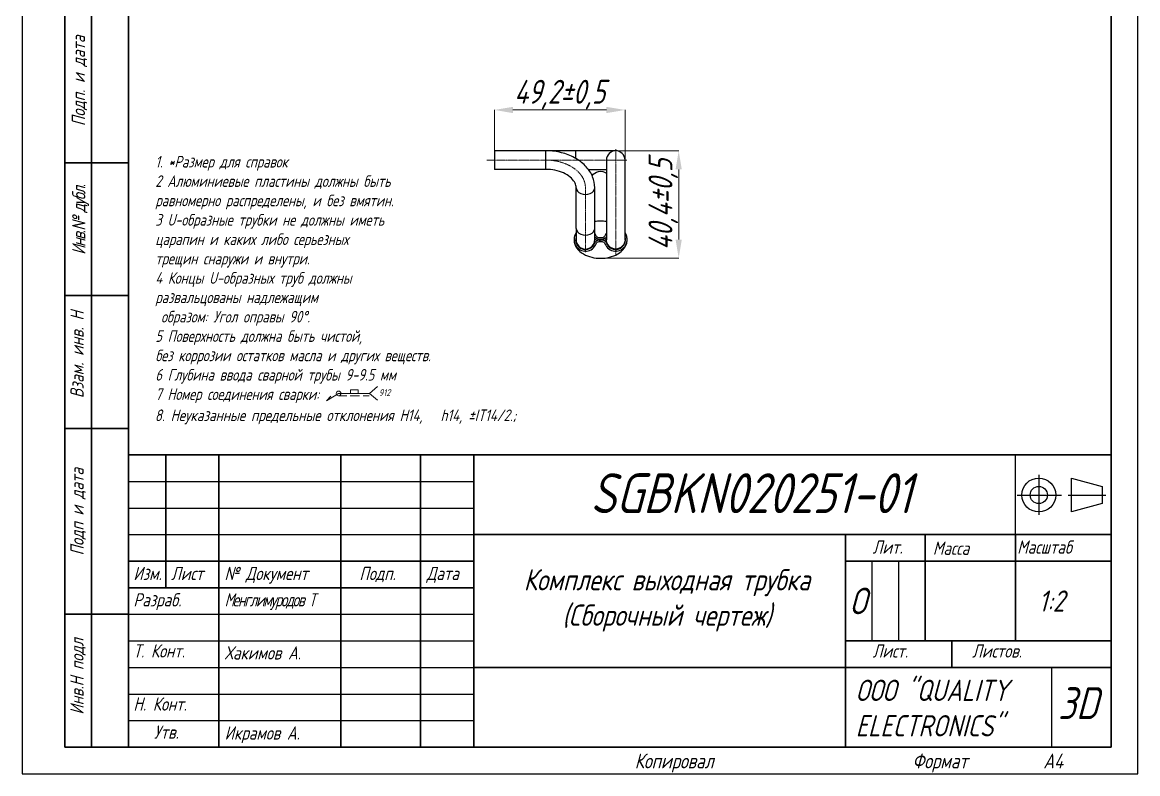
# Model space of a CAD drawing. Header units: millimetres. Extents: x 937859 to 970574, y 987894 to 996517.
# Drawn here: x 969859 to 970279, y 994044 to 994326.9 of the extents above; entities that cross this region are included whole.
import ezdxf

# ---------------------------------------------------------------- set-up
doc = ezdxf.new("R2010")
doc.units = ezdxf.units.MM
doc.header["$LTSCALE"] = 0.5
doc.linetypes.add('CENTER', pattern=[0.6, 0.375, -0.075, 0.075, -0.075])
for name, color, linetype, lineweight in [('0.25-STAMP', 7, 'Continuous', 25), ('0.3-STAMP', 7, 'Continuous', 30), ('MD_Visible', 7, 'Continuous', 25), ('MD_Visible Narrow', 7, 'Continuous', 25)]:
    doc.layers.add(name, color=color, linetype=linetype, lineweight=lineweight)
for name, color, linetype in [('DIMENSION', 1, 'Continuous'), ('Razmer', 7, 'Continuous'), ('Системный слой', 7, 'Continuous')]:
    doc.layers.add(name, color=color, linetype=linetype)
doc.styles.add('A1', font='GOST_A.TTF', dxfattribs={"width": 0.955, "oblique": 15, "height": 9})
doc.styles.add('A4x2', font='GOST_A.TTF', dxfattribs={"width": 0.955, "oblique": 15, "height": 5.5})
doc.styles.add('GOST type A', font='GOST_A.TTF', dxfattribs={"oblique": 15, "height": 4})
doc.styles.add('KTEXTSTYLE', font='GOST_A.TTF', dxfattribs={"width": 0.96, "oblique": 15, "height": 8})
doc.styles.get("Standard").update_dxf_attribs({"font": 'GOST_A.TTF', "oblique": 15})
doc.dimstyles.new('A1', dxfattribs={"dimtxt": 9, "dimasz": 7, "dimexe": 0.1, "dimexo": 0, "dimtad": 1, "dimtxsty": 'A1', "dimcen": 2.5, "dimadec": 0, "dimazin": 0, "dimtfac": 1, "dimtmove": 0, "dimatfit": 3, "dimfxl": 1, "dimlwd": 5, "dimlwe": 5, "dimarcsym": 0})

# ---------------------------------------------------------------- blocks, each defined once
blk = doc.blocks.new('*D235')
at = {"color": 0, "lineweight": 5, "transparency": 16777216}
for p, q in [((970067.43, 994278.58), (970106.24, 994278.58)), ((970106.14, 994245.16), (970106.14, 994271.58)), ((970075.29, 994238.16), (970106.24, 994238.16))]:
    blk.add_line(p, q, dxfattribs=at)
at = {"color": 0, "transparency": 16777216}
for points in [[(970104.98, 994271.58), (970107.31, 994271.58), (970106.14, 994278.58)], [(970104.98, 994245.16), (970107.31, 994245.16), (970106.14, 994238.16)]]:
    blk.add_solid(points, dxfattribs=at)
at = {"layer": 'Defpoints', "color": 0, "transparency": 16777216}
for p in [(970067.43, 994278.58), (970106.14, 994278.58), (970075.29, 994238.16)]:
    blk.add_point(p, dxfattribs=at)
at = {"color": 0, "transparency": 16777216, "insert": (970100.34, 994258.37), "char_height": 9, "attachment_point": 5, "rotation": 90, "style": 'A1'}
blk.add_mtext('40,4%%P0,5', dxfattribs=at)
blk = doc.blocks.new('*D240')
at = {"color": 0, "lineweight": 5, "transparency": 16777216}
for p, q in [((970036.73, 994278.58), (970036.73, 994294.04)), ((970078.93, 994293.94), (970043.73, 994293.94)), ((970085.93, 994275.08), (970085.93, 994294.04))]:
    blk.add_line(p, q, dxfattribs=at)
at = {"color": 0, "transparency": 16777216}
for points in [[(970043.73, 994295.11), (970043.73, 994292.77), (970036.73, 994293.94)], [(970078.93, 994295.11), (970078.93, 994292.77), (970085.93, 994293.94)]]:
    blk.add_solid(points, dxfattribs=at)
at = {"layer": 'Defpoints', "color": 0, "transparency": 16777216}
for p in [(970036.73, 994293.94), (970036.73, 994278.58), (970085.93, 994275.08)]:
    blk.add_point(p, dxfattribs=at)
at = {"color": 0, "transparency": 16777216, "insert": (970061.33, 994299.75), "char_height": 9, "attachment_point": 5, "style": 'A1'}
blk.add_mtext('49,2%%P0,5', dxfattribs=at)

msp = doc.modelspace()

# ---------------------------------------------------------------- hatches: boundary and pattern name
at = {"lineweight": 5}
h = msp.add_hatch(color=256, dxfattribs=at)
h.dxf.hatch_style = 1
h.paths.add_polyline_path([(969975.16, 994186.146), (969973.51, 994184.373), (969974.776, 994185.21)])

# ---------------------------------------------------------------- linework, layer by layer
msp.add_line((969973.51, 994184.373), (969975.16, 994186.146), dxfattribs=at)
for p, q in [((970232.983, 994134.041), (970232.983, 994164.041)), ((970246.474, 994084.041), (970246.474, 994054.04))]:
    msp.add_line(p, q)
at = {"lineweight": 25}
for p, q in [((970241.728, 994156.584), (970241.728, 994141.497)), ((970233.538, 994148.966), (970250.29, 994148.966)), ((970252.762, 994148.966), (970267.041, 994148.966))]:
    msp.add_line(p, q, dxfattribs=at)
msp.add_lwpolyline([(970254.066, 994155.358), (970265.544, 994152.201), (970265.544, 994148.966), (970265.544, 994145.731), (970254.066, 994142.575), (970254.066, 994148.966)], close=True, dxfattribs=at)
for radius in [6.391, 3.236]:
    msp.add_circle((970241.728, 994148.966), radius, dxfattribs=at)
at = {"layer": '0.25-STAMP', "color": 0}
for p, q in [((969898.983, 994154.041), (970028.983, 994154.041)), ((969898.983, 994144.041), (970028.983, 994144.041)), ((969898.983, 994134.041), (970028.983, 994134.041)), ((970178.983, 994094.041), (970178.983, 994124.041)), ((970188.983, 994094.041), (970188.983, 994124.041)), ((969898.983, 994104.041), (970028.983, 994104.041)), ((969898.983, 994094.041), (970028.983, 994094.041)), ((969898.983, 994084.041), (970028.983, 994084.041)), ((969898.983, 994074.041), (970028.983, 994074.041)), ((969898.983, 994064.041), (970028.983, 994064.041))]:
    msp.add_line(p, q, dxfattribs=at)
at = {"layer": '0.25-STAMP'}
msp.add_lwpolyline([(969858.983, 994044.041), (970278.983, 994044.041), (970278.983, 994638.041), (969858.983, 994638.041), (969858.983, 994044.041)], dxfattribs=at)
at = {"layer": '0.3-STAMP', "color": 0}
for p, q in [((969874.983, 994054.041), (969874.983, 994344.041)), ((969884.983, 994054.041), (969884.983, 994344.041)), ((969898.983, 994344.041), (969898.983, 994054.041)), ((969898.983, 994274.041), (969874.983, 994274.041)), ((969898.983, 994224.041), (969874.983, 994224.041)), ((969898.983, 994174.041), (969874.983, 994174.041)), ((969898.983, 994164.041), (970268.983, 994164.041)), ((969898.983, 994054.041), (969898.983, 994164.041)), ((969912.983, 994114.041), (969912.983, 994164.041)), ((969932.983, 994054.041), (969932.983, 994164.041)), ((969978.983, 994054.041), (969978.983, 994164.041)), ((970008.983, 994054.041), (970008.983, 994164.041)), ((970028.983, 994054.041), (970028.983, 994164.041)), ((970268.983, 994054.041), (970268.983, 994164.041)), ((970028.983, 994134.041), (970268.983, 994134.041)), ((970168.983, 994054.041), (970168.983, 994134.041)), ((970198.983, 994094.041), (970198.983, 994134.041)), ((970232.983, 994094.041), (970232.983, 994134.041)), ((969898.983, 994124.041), (970028.983, 994124.041)), ((970168.983, 994124.041), (970268.983, 994124.041)), ((969898.983, 994114.041), (970028.983, 994114.041)), ((969898.983, 994104.041), (969874.983, 994104.041)), ((970168.983, 994094.041), (970268.983, 994094.041)), ((970208.983, 994084.041), (970208.983, 994094.041)), ((970028.983, 994084.041), (970268.983, 994084.041)), ((969898.983, 994054.041), (969874.983, 994054.041)), ((969898.983, 994054.041), (970268.983, 994054.041))]:
    msp.add_line(p, q, dxfattribs=at)
at = {"layer": '0.3-STAMP'}
msp.add_lwpolyline([(969898.983, 994054.041), (970268.983, 994054.041), (970268.983, 994628.041), (969898.983, 994628.041), (969898.983, 994054.041)], dxfattribs=at)
at = {"layer": 'MD_Visible', "linetype": 'CENTER', "lineweight": 9}
for p, q in [((970082.431, 994238.97), (970082.431, 994279.226)), ((970056.031, 994275.084), (970033.92, 994275.084)), ((970086.6, 994275.084), (970056.031, 994275.084)), ((970071.031, 994240.394), (970071.031, 994264.652))]:
    msp.add_line(p, q, dxfattribs=at)
at = {"layer": 'MD_Visible'}
for p, q in [((970036.731, 994278.584), (970036.731, 994271.584)), ((970056.031, 994278.584), (970036.731, 994278.584)), ((970067.431, 994278.584), (970056.031, 994278.584)), ((970082.431, 994278.584), (970067.431, 994278.584)), ((970078.931, 994275.084), (970078.931, 994245.084)), ((970085.931, 994245.084), (970085.931, 994275.084)), ((970056.031, 994271.584), (970036.731, 994271.584)), ((970072.125, 994271.584), (970078.931, 994271.584)), ((970067.531, 994249.305), (970067.531, 994264.652)), ((970074.531, 994249.305), (970074.531, 994264.652)), ((970067.531, 994249.305), (970067.531, 994245.084)), ((970074.531, 994245.084), (970074.531, 994249.305)), ((970077.27, 994245.784), (970076.192, 994245.784)), ((970077.27, 994245.184), (970076.192, 994245.184)), ((970076.192, 994244.984), (970077.27, 994244.984)), ((970076.192, 994244.384), (970077.27, 994244.384))]:
    msp.add_line(p, q, dxfattribs=at)
for centre, radius, start, end in [((970082.431, 994275.084), 3.5, 0, 180), ((970071.031, 994245.084), 4.3, 144.48402, 339.79045), ((970071.031, 994245.084), 3.7, 161.07536, 339.79045), ((970071.031, 994245.084), 3.5, 180, 0), ((970071.031, 994245.084), 4.3, 20.20955, 35.51598), ((970082.431, 994245.084), 4.3, 200.20955, 35.51598), ((970082.431, 994245.084), 4.3, 144.48402, 159.79045), ((970082.431, 994245.084), 3.7, 200.20955, 18.92464)]:
    msp.add_arc(centre, radius, start, end, dxfattribs=at)
at = {"layer": 'MD_Visible', "extrusion": (0, 0, -1)}
for centre, radius, start, end in [((-970076.192, 994246.984), 1.8, 270, 337.36828), ((-970076.192, 994246.984), 1.2, 270, 339.79045), ((-970077.27, 994246.984), 1.2, 200.20955, 270), ((-970077.27, 994246.984), 1.8, 202.63172, 270), ((-970082.431, 994245.084), 3.5, 180, 0), ((-970076.731, 994245.084), 3.5, 321.09565, 324.5168), ((-970076.731, 994245.084), 2.82, 326.32165, 331.27739), ((-970076.192, 994243.184), 1.8, 20.20955, 90), ((-970076.192, 994243.184), 1.2, 20.20955, 90), ((-970077.27, 994243.184), 1.8, 90, 159.79045), ((-970077.27, 994243.184), 1.2, 90, 159.79045), ((-970076.731, 994245.084), 2.82, 208.72261, 213.67835), ((-970076.731, 994245.084), 3.5, 215.4832, 218.90435)]:
    msp.add_arc(centre, radius, start, end, dxfattribs=at)
at = {"layer": 'MD_Visible'}
for points, knots in [([(970074.531, 994264.652), (970074.531, 994266.051), (970074.253, 994267.446), (970073.183, 994270.12), (970072.37, 994271.387), (970070.265, 994273.736), (970068.934, 994274.79), (970065.97, 994276.524), (970064.335, 994277.204), (970060.894, 994278.174), (970059.088, 994278.463), (970056.855, 994278.574), (970056.443, 994278.584), (970056.031, 994278.584)], [0, 0, 0, 0, 0.2712599, 0.2712599, 0.5574042, 0.5574042, 0.8715635, 0.8715635, 1.1857228, 1.1857228, 1.499882, 1.499882, 1.5707963, 1.5707963, 1.5707963, 1.5707963]), ([(970067.531, 994264.652), (970067.531, 994265.218), (970067.409, 994265.789), (970066.843, 994267), (970066.391, 994267.638), (970065.136, 994268.839), (970064.355, 994269.401), (970062.539, 994270.352), (970061.516, 994270.746), (970059.306, 994271.322), (970058.12, 994271.503), (970056.622, 994271.577), (970056.327, 994271.584), (970056.031, 994271.584)], [0, 0, 0, 0, 0.3141593, 0.3141593, 0.6283185, 0.6283185, 0.9253027, 0.9253027, 1.2121157, 1.2121157, 1.500213, 1.500213, 1.5707963, 1.5707963, 1.5707963, 1.5707963]), ([(970078.931, 994251.913), (970078.204, 994252.027), (970076.731, 994252.14), (970075.258, 994252.027), (970074.531, 994251.913)], [0.208959628, 0.208959628, 0.208959628, 0.208959628, 0.25, 0.291040372, 0.291040372, 0.291040372, 0.291040372]), ([(970067.531, 994247.827), (970067.321, 994247.481), (970066.901, 994246.608), (970066.632, 994245.084), (970066.928, 994243.403), (970068.001, 994241.405), (970070.199, 994239.567), (970073.366, 994238.346), (970076.731, 994237.953), (970080.095, 994238.346), (970083.263, 994239.567), (970085.461, 994241.405), (970086.534, 994243.403), (970086.731, 994244.523), (970086.731, 994245.084)], [0.44624545, 0.44624545, 0.44624545, 0.44624545, 0.46875, 0.5, 0.53125, 0.5625, 0.625, 0.6875, 0.75, 0.8125, 0.875, 0.9375, 0.96875, 1, 1, 1, 1]), ([(970086.731, 994245.084), (970086.731, 994245.644), (970086.561, 994246.608), (970086.141, 994247.481), (970085.931, 994247.827)], [0, 0, 0, 0, 0.03125, 0.053754532, 0.053754532, 0.053754532, 0.053754532])]:
    msp.add_open_spline(points, degree=3, knots=knots, dxfattribs=at)
at = {"layer": 'MD_Visible', "linetype": 'CENTER', "lineweight": 9}
msp.add_open_spline([(970071.031, 994264.652), (970071.031, 994265.276), (970070.948, 994265.911), (970070.646, 994267.061), (970070.45, 994267.576), (970069.788, 994268.898), (970069.232, 994269.68), (970067.863, 994271.122), (970067.049, 994271.784), (970065.21, 994272.948), (970064.187, 994273.449), (970061.994, 994274.263), (970060.825, 994274.574), (970058.445, 994274.982), (970057.238, 994275.084), (970056.031, 994275.084)], degree=3, knots=[0, 0, 0, 0, 0.1810175, 0.1810175, 0.3351268, 0.3351268, 0.5836739, 0.5836739, 0.8322211, 0.8322211, 1.0807682, 1.0807682, 1.3293154, 1.3293154, 1.5707963, 1.5707963, 1.5707963, 1.5707963], dxfattribs=at)
at = {"layer": 'MD_Visible'}
for points in [[(970073.882, 994242.726), (970073.838, 994242.778), (970073.796, 994242.832), (970073.756, 994242.887)], [(970076.731, 994244.384), (970076.538, 994244.383), (970076.345, 994244.383), (970076.152, 994244.383)], [(970079.706, 994242.887), (970079.665, 994242.832), (970079.623, 994242.779), (970079.579, 994242.726)]]:
    msp.add_open_spline(points, degree=3, dxfattribs=at)
at = {"layer": 'MD_Visible Narrow'}
for p, q in [((970056.031, 994278.584), (970056.031, 994271.584)), ((970067.431, 994275.67), (970067.431, 994278.584))]:
    msp.add_line(p, q, dxfattribs=at)
at = {"layer": 'MD_Visible Narrow', "extrusion": (0, 0, -1)}
for centre, major_axis, start_param, end_param in [((970076.731, 994267.799), (-3.5, 0), 0.4469921, 2.2505114), ((970076.731, 994246.971), (-2.82, 0), 5.204698, 5.6072815), ((970076.731, 994246.971), (-2.82, 0), 3.8174965, 4.2200799)]:
    msp.add_ellipse(centre, major_axis=major_axis, ratio=0.8741573, start_param=start_param, end_param=end_param, dxfattribs=at)
at = {"layer": 'MD_Visible Narrow'}
for centre in [(970071.031, 994264.652), (970071.031, 994249.305)]:
    msp.add_ellipse(centre, major_axis=(-3.5, 0), ratio=0.7186021, start_param=0, end_param=3.1415927, dxfattribs=at)
for points in [[(970073.278, 994242.4), (970073.327, 994242.354), (970073.377, 994242.309), (970073.427, 994242.265)], [(970080.034, 994242.265), (970080.085, 994242.309), (970080.135, 994242.354), (970080.184, 994242.4)]]:
    msp.add_open_spline(points, degree=3, dxfattribs=at)
at = {"layer": 'Razmer', "lineweight": 9}
for p, q in [((969973.51, 994184.373), (969978.071, 994187.236)), ((969978.071, 994187.236), (969989.755, 994187.236)), ((969978.071, 994186.365), (969981.148, 994186.365)), ((969982.391, 994186.365), (969985.891, 994186.365)), ((969987.378, 994186.365), (969989.646, 994186.365))]:
    msp.add_line(p, q, dxfattribs=at)
msp.add_lwpolyline([(969982.549, 994187.236), (969985.448, 994187.236), (969985.448, 994188.549), (969982.549, 994188.549)], close=True, dxfattribs=at)
msp.add_lwpolyline([(969992.788, 994184.701), (969989.755, 994187.236), (969992.788, 994189.77)], dxfattribs=at)
msp.add_circle((969978.071, 994187.236), 0.87, dxfattribs=at)

# ---------------------------------------------------------------- texts
at = {"char_height": 5, "attachment_point": 1, "rotation": 90}
for s, width, insert in [('Взам. инв. Н', 46.28544, (969877.097, 994185.424)), ('Подп и дата', 46.28544, (969877.097, 994126.215)), ('Инв.Н подл', 41.65428, (969877.062, 994066.281))]:
    msp.add_mtext_dynamic_manual_height_columns(s, width=width, gutter_width=25, heights=[0], dxfattribs=dict(at, insert=insert))
at = {"color": 0, "attachment_point": 1}
for s, insert, char_height, width, style in [('8. Неуказанные предельные отклонения H14,   h14, ±IT14/2.;', (969908.883, 994181.172), 4.375, 169.21784, 'GOST type A'), ('\\pxqc;{\\W1;\\C256;Комплекс выходная трубка \\P(Сборочный чертеж)}', (970024.185, 994121.054), 8, 155.02787, 'A4x2')]:
    msp.add_mtext(s, dxfattribs=dict(at, insert=insert, char_height=char_height, width=width, style=style))
at = {"insert": (970072.961, 994157.143), "char_height": 12.5, "width": 112.34708, "attachment_point": 1}
msp.add_mtext('{\\H1.2x;SGBKN020251-01} ', dxfattribs=at)
at = {"lineweight": 25, "attachment_point": 1}
for s, width, insert, char_height in [('Лит.', 24.78472, (970179.166, 994131.868), 5), ('Масштаб', 24.78472, (970233.6, 994131.868), 5), ('Масса', 51.75437, (970201.848, 994131.431), 5), ('Изм.', 8.39012, (969900.81, 994121.925), 5), ('Лист', 8.39012, (969914.992, 994121.925), 5), ('№ Документ', 74.37489, (969935.106, 994121.925), 5), ('Подп.', 8.39012, (969985.906, 994121.925), 5), ('Дата', 8.39012, (970011.244, 994121.925), 5), ('Разраб.', 8.39012, (969900.81, 994111.993), 5), ('{\\Q15;\\W0.9;\\T0.85;Менглимуродов Т}', 220.94732, (969935.175, 994111.993), 5), ('O', 8.8035, (970170.19, 994114.078), 10), ('1:2', 24.78472, (970241.662, 994113.035), 8), ('Т. Конт.', 188.86855, (969900.81, 994092.776), 5), ('Хакимов А.', 129.96696, (969935.175, 994092.031), 5), ('Лист.', 24.78472, (970179.166, 994092.749), 5), ('Листов.', 24.78472, (970216.636, 994092.749), 5), ('ООО "QUALITY\\PELECTRONICS"', 319.42543, (970172.799, 994079.419), 8), ('3D', 24.78472, (970248.948, 994076.589), 12), ('Н. Конт.', 181.97739, (969900.81, 994072.774), 5), ('Утв.', 21.78851, (969908.567, 994062.174), 5), ('Икрамов А.', 155.11973, (969935.175, 994061.87), 5)]:
    msp.add_mtext_dynamic_manual_height_columns(s, width=width, gutter_width=38.892, heights=[0], dxfattribs=dict(at, insert=insert, char_height=char_height))
at = {"char_height": 5.6, "attachment_point": 1}
for s, insert in [('\\pxqc;Копировал', (970032.273, 994051.637)), ('\\pxqc;Формат', (970132.367, 994051.637)), ('\\pxqc;A4', (970174.994, 994051.637))]:
    msp.add_mtext_dynamic_manual_height_columns(s, width=144.32861, gutter_width=1.108, heights=[9.957], dxfattribs=dict(at, insert=insert))
at = {"layer": 'DIMENSION', "color": 250, "linetype": 'CENTER', "ltscale": 0.25, "char_height": 5, "attachment_point": 1, "rotation": 90}
for s, width, insert in [('{\\C0;Подп. и дата}', 66, (969877.61, 994287.863)), ('{\\T0.85;\\C0;Инв.№ дубл.}', 48, (969877.754, 994239.412))]:
    msp.add_mtext_dynamic_manual_height_columns(s, width=width, gutter_width=120, heights=[0], dxfattribs=dict(at, insert=insert))
at = {"layer": 'Razmer', "lineweight": 9, "insert": (969993.221, 994188.797), "char_height": 2.58048, "attachment_point": 1}
msp.add_mtext_dynamic_manual_height_columns('{\\fGOST type A|b0|i0|c204|p34;912}', width=3.40118, gutter_width=5.337, heights=[0], dxfattribs=at)
at = {"layer": 'Системный слой', "color": 7, "insert": (969909.081, 994276.64), "char_height": 4.375, "width": 645.19258, "attachment_point": 1, "style": 'KTEXTSTYLE'}
msp.add_mtext('{\\Q15;\\W0.965;1. *Размер для справок\\P2 Алюминиевые пластины должны быть \\Pравномерно распределены, и без вмятин.\\P3 U-образные трубки не должны иметь \\Pцарапин и каких либо серьезных \\Pтрещин снаружи и внутри.\\P4 Концы U-образных труб должны \\Pразвальцованы надлежащим\\P образом: Угол оправы 90°.\\P5 Поверхность должна быть чистой, \\Pбез коррозии остатков масла и других веществ.\\P6 Глубина ввода сварной трубы 9-9.5 мм\\P7 Номер соединения сварки:}', dxfattribs=at)

# ---------------------------------------------------------------- dimensions: what is measured, and where the dimension line sits
dim = msp.add_linear_dim(base=(970036.731, 994293.941), p1=(970085.931, 994275.084), p2=(970036.731, 994278.584), text='<>%%P0,5', dimstyle='A1')
dim.commit()
dim.dimension.update_dxf_attribs({"geometry": '*D240', "text_midpoint": (970061.331, 994299.745)})
dim = msp.add_linear_dim(base=(970106.144, 994278.584), p1=(970075.287, 994238.157), p2=(970067.431, 994278.584), angle=90, text='40,4%%P0,5', dimstyle='A1')
dim.commit()
dim.dimension.update_dxf_attribs({"geometry": '*D235', "text_midpoint": (970100.34, 994258.37)})

doc.saveas('drawing.dxf')
